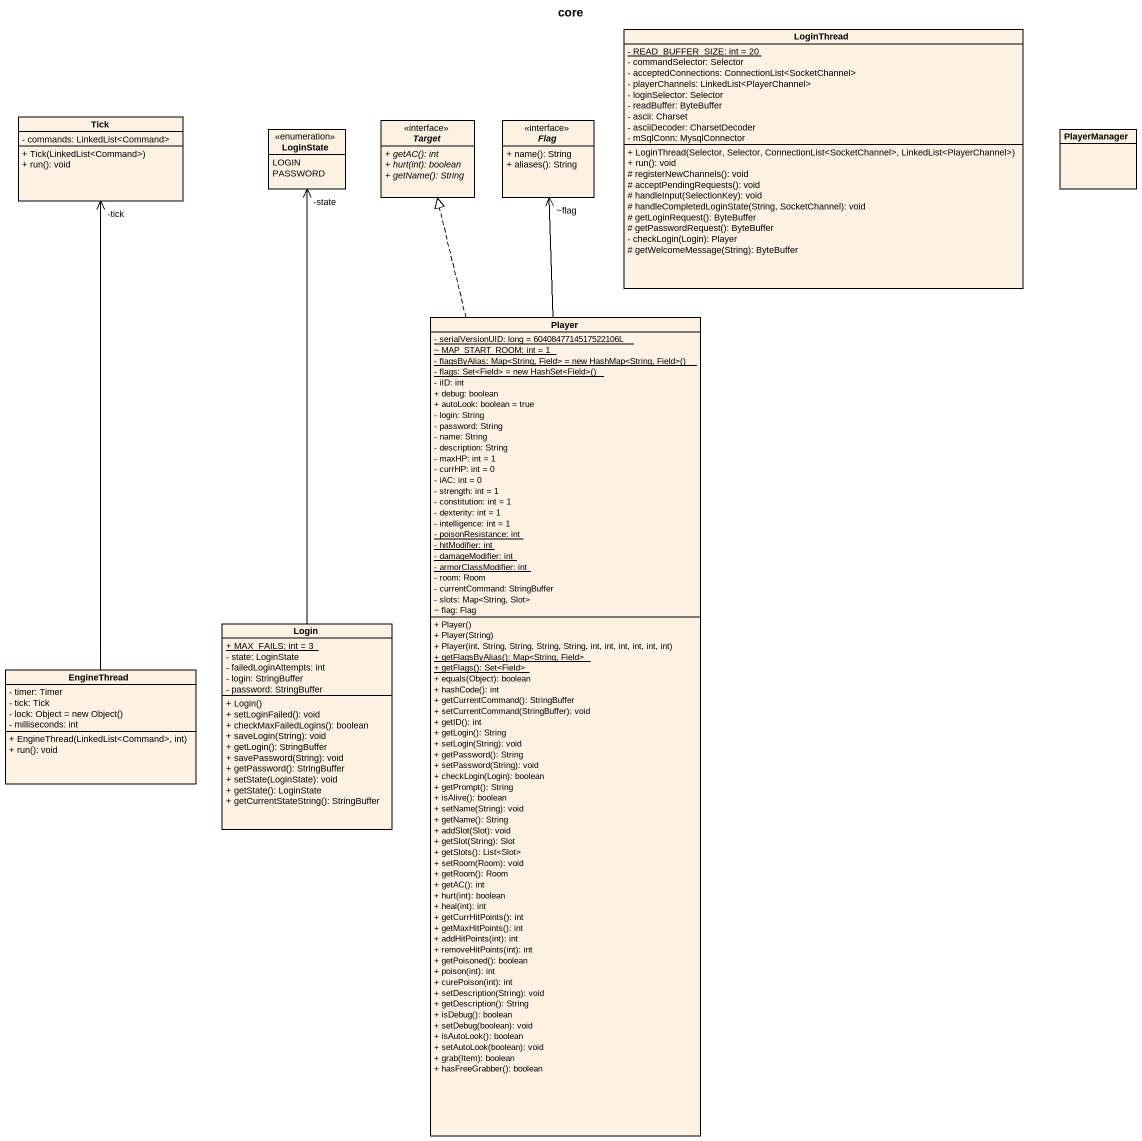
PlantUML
@startuml
title core
hide circle
hide empty members
skinparam classAttributeIconSize 0
class LoginThread {
  {static} - READ_BUFFER_SIZE: int = 20
  - commandSelector: Selector
  - acceptedConnections: ConnectionList<SocketChannel>
  - playerChannels: LinkedList<PlayerChannel>
  - loginSelector: Selector
  - readBuffer: ByteBuffer
  - ascii: Charset
  - asciiDecoder: CharsetDecoder
  - mSqlConn: MysqlConnector
  + LoginThread(Selector, Selector, ConnectionList<SocketChannel>, LinkedList<PlayerChannel>)
  + run(): void
  # registerNewChannels(): void
  # acceptPendingRequests(): void
  # handleInput(SelectionKey): void
  # handleCompletedLoginState(String, SocketChannel): void
  # getLoginRequest(): ByteBuffer
  # getPasswordRequest(): ByteBuffer
  - checkLogin(Login): Player
  # getWelcomeMessage(String): ByteBuffer
}
class Tick {
  - commands: LinkedList<Command>
  + Tick(LinkedList<Command>)
  + run(): void
}
enum LoginState {
  LOGIN
  PASSWORD
}
interface Target <<interface>> {
  {abstract} + getAC(): int
  {abstract} + hurt(int): boolean
  {abstract} + getName(): String
}
interface Flag <<interface>> {
  + name(): String
  + aliases(): String
}
class PlayerManager
class Player {
  {static} - serialVersionUID: long = 6040847714517522106L
  {static} ~ MAP_START_ROOM: int = 1
  {static} {field} - flagsByAlias: Map<String, Field> = new HashMap<String, Field>()
  {static} {field} - flags: Set<Field> = new HashSet<Field>()
  - iID: int
  + debug: boolean
  + autoLook: boolean = true
  - login: String
  - password: String
  - name: String
  - description: String
  - maxHP: int = 1
  - currHP: int = 0
  - iAC: int = 0
  - strength: int = 1
  - constitution: int = 1
  - dexterity: int = 1
  - intelligence: int = 1
  {static} - poisonResistance: int
  {static} - hitModifier: int
  {static} - damageModifier: int
  {static} - armorClassModifier: int
  - room: Room
  - currentCommand: StringBuffer
  - slots: Map<String, Slot>
  ~ flag: Flag
  + Player()
  + Player(String)
  + Player(int, String, String, String, String, int, int, int, int, int, int)
  {static} + getFlagsByAlias(): Map<String, Field>
  {static} + getFlags(): Set<Field>
  + equals(Object): boolean
  + hashCode(): int
  + getCurrentCommand(): StringBuffer
  + setCurrentCommand(StringBuffer): void
  + getID(): int
  + getLogin(): String
  + setLogin(String): void
  + getPassword(): String
  + setPassword(String): void
  + checkLogin(Login): boolean
  + getPrompt(): String
  + isAlive(): boolean
  + setName(String): void
  + getName(): String
  + addSlot(Slot): void
  + getSlot(String): Slot
  + getSlots(): List<Slot>
  + setRoom(Room): void
  + getRoom(): Room
  + getAC(): int
  + hurt(int): boolean
  + heal(int): int
  + getCurrHitPoints(): int
  + getMaxHitPoints(): int
  + addHitPoints(int): int
  + removeHitPoints(int): int
  + getPoisoned(): boolean
  + poison(int): int
  + curePoison(int): int
  + setDescription(String): void
  + getDescription(): String
  + isDebug(): boolean
  + setDebug(boolean): void
  + isAutoLook(): boolean
  + setAutoLook(boolean): void
  + grab(Item): boolean
  + hasFreeGrabber(): boolean
}
class Login {
  {static} + MAX_FAILS: int = 3
  - state: LoginState
  - failedLoginAttempts: int
  - login: StringBuffer
  - password: StringBuffer
  + Login()
  + setLoginFailed(): void
  + checkMaxFailedLogins(): boolean
  + saveLogin(String): void
  + getLogin(): StringBuffer
  + savePassword(String): void
  + getPassword(): StringBuffer
  + setState(LoginState): void
  + getState(): LoginState
  + getCurrentStateString(): StringBuffer
}
class EngineThread {
  - timer: Timer
  - tick: Tick
  {field} - lock: Object = new Object()
  - milliseconds: int
  + EngineThread(LinkedList<Command>, int)
  + run(): void
}
Player .up.|> Target
Player -up-> "~flag" Flag
Login -up-> "-state" LoginState
EngineThread -up-> "-tick" Tick
@enduml
